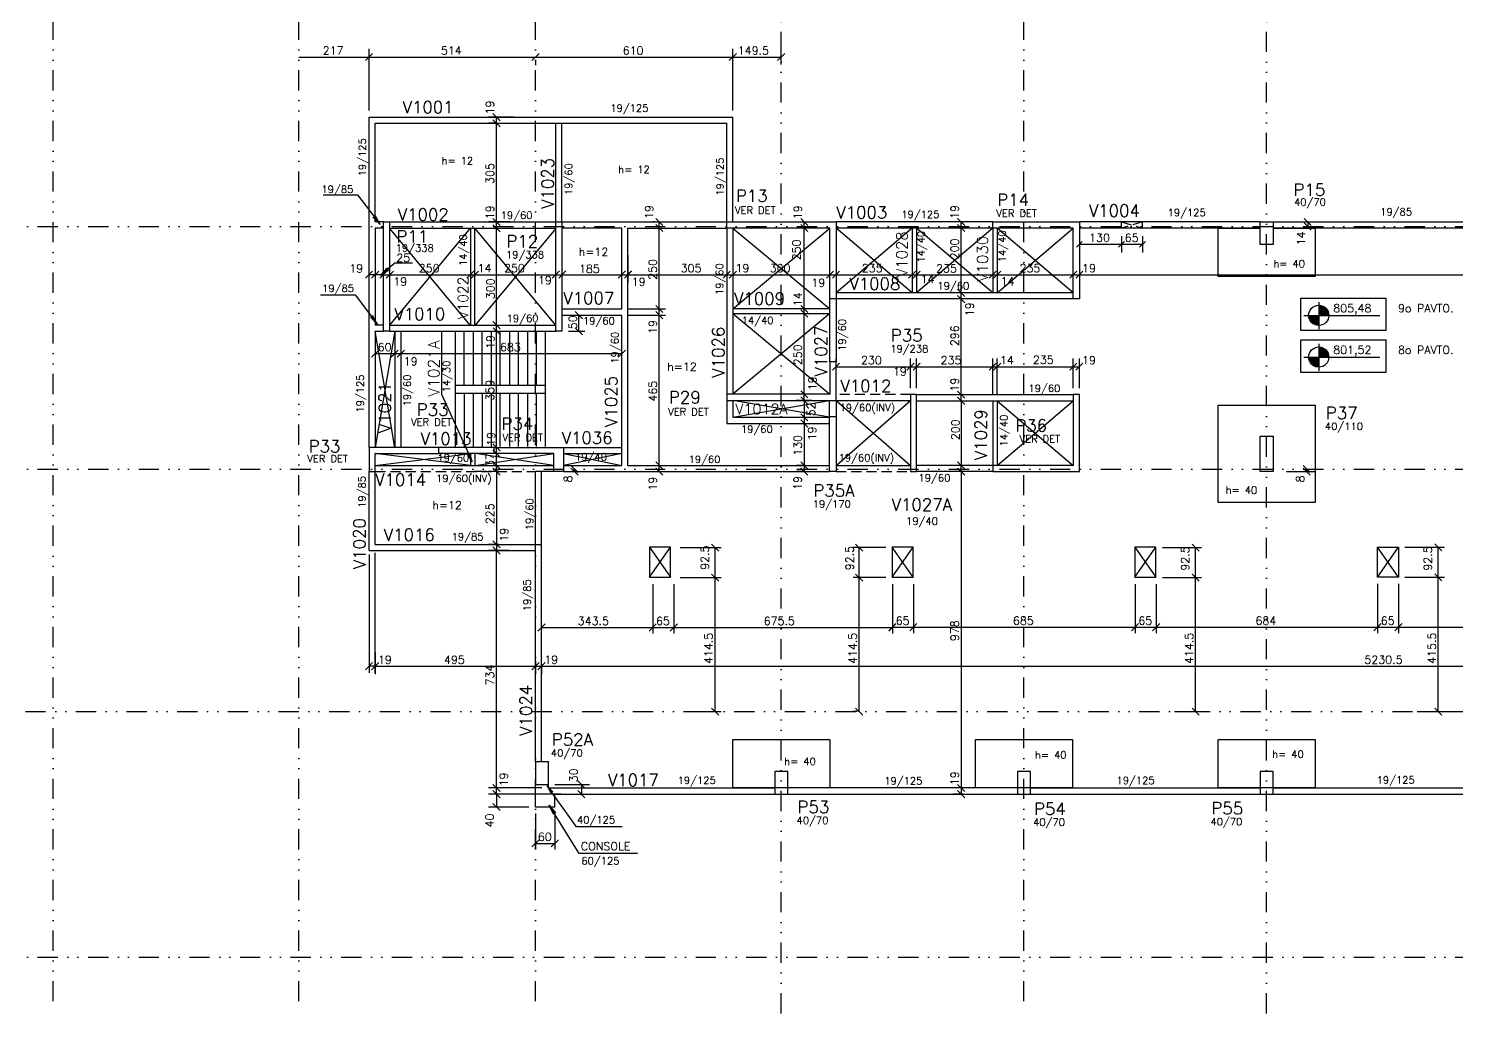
# Model space of a CAD drawing. Extents: x 551734 to 566609, y -375 to 10137.
# Drawn here: x 554646 to 559059, y 2801 to 5846 of the extents above; entities that cross this region are included whole.
import ezdxf

# ---------------------------------------------------------------- set-up
doc = ezdxf.new("R2010")
doc.units = 0
doc.header["$LTSCALE"] = 125
doc.header["$MEASUREMENT"] = 0
doc.linetypes.add('DIVIDE', pattern=[1.25, 0.5, -0.25, 0, -0.25, 0, -0.25])
doc.linetypes.add('HIDDEN', pattern=[0.375, 0.25, -0.125])
for name, color, linetype in [('205', 14, 'DIVIDE'), ('210', 11, 'HIDDEN'), ('216', 7, 'CONTINUOUS'), ('220', 4, 'CONTINUOUS'), ('231', 5, 'CONTINUOUS'), ('238', 11, 'CONTINUOUS'), ('250', 5, 'CONTINUOUS')]:
    doc.layers.add(name, color=color, linetype=linetype)
doc.styles.get("Standard").update_dxf_attribs({"font": 'ROMANS.SHX'})

msp = doc.modelspace()

# ---------------------------------------------------------------- linework, layer by layer
at = {"layer": '205'}
for p, q in [((554722, 2838.7), (554722, 9204.7)), ((555481.5, 2838.7), (555481.5, 9204.7)), ((556212.5, 2838.7), (556212.5, 9204.7)), ((556972, 2801.2), (556972, 9204.7)), ((557722, 2838.7), (557722, 9204.7)), ((558472, 2801.2), (558472, 9204.7)), ((552483.5, 5234.3), (562301.6, 5234.3)), ((552483.5, 4484.3), (561764.7, 4484.3)), ((552446, 3734.3), (561781.2, 3734.3)), ((552483.5, 2974.8), (561797.7, 2974.8))]:
    msp.add_line(p, q, dxfattribs=at)
at = {"layer": '210'}
for p, q in [((558023.5, 5229.3), (558023.5, 5248.3)), ((558088.5, 5248.3), (558023.5, 5229.3)), ((558023.5, 5248.3), (558088.5, 5229.3)), ((558088.5, 5229.3), (558088.5, 5248.3)), ((557371.5, 4714.3), (557141.5, 4714.3)), ((555717.5, 4476.3), (556212.5, 4476.3)), ((557141.5, 4476.3), (557371.5, 4476.3))]:
    msp.add_line(p, q, dxfattribs=at)
at = {"layer": '216'}
for p, q in [((555687.4, 5747), (555709.5, 5769.1)), ((555687.4, 5747), (555709.5, 5769.1)), ((556201.4, 5747), (556223.5, 5769.1)), ((556201.4, 5747), (556223.5, 5769.1)), ((556811.4, 5747), (556833.5, 5769.1)), ((556811.4, 5747), (556833.5, 5769.1)), ((556960.9, 5747), (556983, 5769.1)), ((556103.1, 5561.2), (556081, 5583.3)), ((556103.1, 5542.2), (556081, 5564.3)), ((556103.1, 5542.2), (556081, 5564.3)), ((556103.1, 5237.2), (556081, 5259.3)), ((556103.1, 5237.2), (556081, 5259.3)), ((556103.1, 5237.2), (556081, 5259.3)), ((556103.1, 5237.2), (556081, 5259.3)), ((557054.3, 5237.2), (557032.2, 5259.3)), ((557054.3, 5237.2), (557032.2, 5259.3)), ((557539, 5237.2), (557517, 5259.3)), ((557539, 5237.2), (557517, 5259.3)), ((557539, 5237.2), (557517, 5259.3)), ((557539, 5237.2), (557517, 5259.3)), ((558587.7, 5259.3), (558609.8, 5237.2)), ((556103.1, 5217.2), (556081, 5239.3)), ((556103.1, 5217.2), (556081, 5239.3)), ((557054.3, 5218.2), (557032.2, 5240.3)), ((557054.3, 5218.2), (557032.2, 5240.3)), ((557539, 5218.2), (557517, 5240.3)), ((557539, 5218.2), (557517, 5240.3)), ((558587.7, 5245.3), (558609.8, 5223.2)), ((555709.5, 5096.2), (555687.4, 5074.1)), ((555709.5, 5096.2), (555687.4, 5074.1)), ((555728.5, 5096.2), (555706.4, 5074.1)), ((555728.5, 5096.2), (555706.4, 5074.1)), ((555731.4, 5074.1), (555753.5, 5096.2)), ((555731.4, 5074.1), (555753.5, 5096.2)), ((555753.5, 5096.2), (555731.4, 5074.1)), ((555751.4, 5074.1), (555773.5, 5096.2)), ((555751.4, 5074.1), (555773.5, 5096.2)), ((556000.4, 5074.1), (556022.5, 5096.2)), ((556000.4, 5074.1), (556022.5, 5096.2)), ((556014.4, 5074.1), (556036.5, 5096.2)), ((556014.4, 5074.1), (556036.5, 5096.2)), ((556264.4, 5074.1), (556286.5, 5097.2)), ((556264.4, 5074.1), (556286.5, 5097.2)), ((556284.4, 5074.1), (556306.5, 5097.2)), ((556284.4, 5074.1), (556306.5, 5097.2)), ((556468.4, 5074.1), (556490.5, 5097.2)), ((556468.4, 5074.1), (556490.5, 5097.2)), ((556487.4, 5074.1), (556509.5, 5097.2)), ((556487.4, 5074.1), (556509.5, 5097.2)), ((556487.4, 5074.1), (556509.5, 5096.2)), ((556792.4, 5074.1), (556814.5, 5096.2)), ((556792.4, 5074.1), (556814.5, 5096.2)), ((556792.4, 5074.1), (556814.5, 5096.2)), ((556811.4, 5074.1), (556833.5, 5096.2)), ((556811.4, 5074.1), (556833.5, 5096.2)), ((557111.4, 5074.1), (557133.5, 5096.2)), ((557111.4, 5074.1), (557133.5, 5096.2)), ((557130.4, 5074.1), (557152.5, 5096.2)), ((557130.4, 5074.1), (557152.5, 5096.2)), ((557365.4, 5074.1), (557387.5, 5096.2)), ((557365.4, 5074.1), (557387.5, 5096.2)), ((557379.4, 5074.1), (557401.5, 5096.2)), ((557379.4, 5074.1), (557401.5, 5096.2)), ((557614.4, 5074.1), (557636.5, 5096.2)), ((557614.4, 5074.1), (557636.5, 5096.2)), ((557628.4, 5074.1), (557650.5, 5096.2)), ((557628.4, 5074.1), (557650.5, 5096.2)), ((557863.4, 5074.1), (557885.5, 5096.2)), ((557863.4, 5074.1), (557885.5, 5096.2)), ((557882.4, 5074.1), (557904.5, 5096.2)), ((557882.4, 5074.1), (557904.5, 5096.2)), ((557882.4, 5074.1), (557904.5, 5096.2)), ((557539, 5018.2), (557517, 5040.3)), ((557539, 5018.2), (557517, 5040.3)), ((557054.3, 4968.2), (557032.2, 4990.3)), ((557054.3, 4968.2), (557032.2, 4990.3)), ((557539, 4998.2), (557517, 5021.3)), ((557539, 4998.2), (557517, 5021.3)), ((557054.3, 4954.2), (557032.2, 4976.3)), ((557054.3, 4954.2), (557032.2, 4976.3)), ((556103.1, 4918.2), (556081, 4940.3)), ((556103.1, 4918.2), (556081, 4940.3)), ((556104.1, 4899.2), (556082, 4921.3)), ((556104.1, 4899.2), (556082, 4921.3)), ((555706.4, 4830.1), (555728.5, 4852.2)), ((555766.4, 4830.1), (555788.5, 4852.2)), ((555766.4, 4830.1), (555788.5, 4852.2)), ((555785.4, 4830.1), (555807.5, 4852.2)), ((555785.4, 4830.1), (555807.5, 4852.2)), ((556468.4, 4830.1), (556490.5, 4852.2)), ((557130.4, 4789.6), (557152.5, 4811.7)), ((557360.4, 4789.6), (557382.5, 4811.7)), ((557360.4, 4789.6), (557382.5, 4811.7)), ((557379.4, 4789.6), (557401.5, 4811.7)), ((557379.4, 4789.6), (557401.5, 4811.7)), ((557614.4, 4789.6), (557636.5, 4811.7)), ((557614.4, 4789.6), (557636.5, 4811.7)), ((557628.4, 4789.6), (557650.5, 4811.7)), ((557628.4, 4789.6), (557650.5, 4811.7)), ((557863.4, 4789.6), (557885.5, 4811.7)), ((557863.4, 4789.6), (557885.5, 4811.7)), ((557882.4, 4789.6), (557904.5, 4811.7)), ((557054.3, 4704.2), (557032.2, 4726.3)), ((557054.3, 4704.2), (557032.2, 4726.3)), ((557539, 4703.2), (557517, 4725.3)), ((557539, 4703.2), (557517, 4725.3)), ((557032.2, 4707.3), (557054.3, 4685.2)), ((557539, 4684.2), (557517, 4706.3)), ((557539, 4684.2), (557517, 4706.3)), ((557032.2, 4655.3), (557054.3, 4633.2)), ((557032.2, 4655.3), (557054.3, 4633.2)), ((557032.2, 4636.3), (557054.3, 4614.2)), ((557032.2, 4636.3), (557054.3, 4614.2)), ((556103.1, 4540.2), (556081, 4562.3)), ((556103.1, 4540.2), (556081, 4562.3)), ((556103.1, 4521.2), (556081, 4543.3)), ((556103.1, 4521.2), (556081, 4543.3)), ((556103.1, 4484.2), (556081, 4506.3)), ((556103.1, 4484.2), (556081, 4506.3)), ((557032.2, 4506.3), (557054.3, 4484.2)), ((557032.2, 4506.3), (557054.3, 4484.2)), ((557032.2, 4506.3), (557054.3, 4484.2)), ((557539, 4484.2), (557517, 4506.3)), ((557539, 4484.2), (557517, 4506.3)), ((556103.1, 4465.2), (556081, 4487.3)), ((556103.1, 4465.2), (556081, 4487.3)), ((556081, 4487.3), (556103.1, 4465.2)), ((556081, 4487.3), (556103.1, 4465.2)), ((556322, 4495.3), (556344.1, 4473.2)), ((556322, 4487.3), (556344.1, 4465.2)), ((557032.2, 4487.3), (557054.3, 4465.2)), ((557539, 4465.2), (557517, 4487.3)), ((557539, 4465.2), (557517, 4487.3)), ((557517, 4487.3), (557539, 4465.2)), ((557517, 4487.3), (557539, 4465.2)), ((558606.8, 4473.2), (558584.7, 4495.3)), ((558606.8, 4465.2), (558584.7, 4487.3)), ((556081, 4262.3), (556103.1, 4240.2)), ((556081, 4262.3), (556103.1, 4240.2)), ((556081, 4243.3), (556103.1, 4221.2)), ((556081, 4243.3), (556103.1, 4221.2)), ((556081, 4243.3), (556103.1, 4221.2)), ((556103.1, 4221.2), (556081, 4243.3)), ((555709.5, 3885.8), (555687.4, 3863.7)), ((555728.5, 3885.8), (555706.4, 3863.7)), ((555728.5, 3885.8), (555706.4, 3863.7)), ((555706.4, 3863.7), (555728.5, 3885.8)), ((556201.4, 3863.7), (556223.5, 3885.8)), ((556201.4, 3863.7), (556223.5, 3885.8)), ((556220.4, 3863.7), (556242.5, 3885.8)), ((556220.4, 3863.7), (556242.5, 3885.8)), ((556103.1, 3487.2), (556081, 3509.3)), ((556103.1, 3487.2), (556081, 3509.3)), ((556081, 3490.3), (556103.1, 3468.2)), ((556081, 3490.3), (556103.1, 3468.2)), ((556103.1, 3468.2), (556081, 3490.3)), ((556343.3, 3520.3), (556365.4, 3498.2)), ((556343.3, 3490.3), (556365.4, 3468.2)), ((557517, 3509.3), (557539, 3487.2)), ((557517, 3509.3), (557539, 3487.2)), ((557517, 3509.3), (557539, 3487.2)), ((557517, 3490.3), (557539, 3468.2)), ((556081, 3450.3), (556103.1, 3428.2)), ((556201.4, 3316), (556223.5, 3338.1)), ((556261.4, 3316), (556283.5, 3338.1))]:
    msp.add_line(p, q, dxfattribs=at)
at = {"layer": '216', "linetype": 'Continuous'}
for p, q in [((556606.2, 5237.2), (556584.1, 5259.3)), ((556583.3, 5229.3), (556583.3, 5229.3)), ((556606.2, 5218.2), (556584.1, 5240.3)), ((556606.2, 5218.2), (556584.1, 5240.3)), ((556595.1, 5229.3), (556595.1, 5229.3)), ((556600.4, 5248.3), (556600.4, 5248.3)), ((557893.5, 5229.3), (557893.5, 5229.3)), ((558023.5, 5229.3), (558023.5, 5229.3)), ((558023.5, 5229.3), (558023.5, 5229.3)), ((558088.5, 5229.3), (558088.5, 5229.3)), ((557884.6, 5170.3), (557902.3, 5188)), ((558014.6, 5170.3), (558032.3, 5188)), ((558014.6, 5170.3), (558032.3, 5188)), ((558079.6, 5170.3), (558097.3, 5188)), ((556606.2, 4968.2), (556584.1, 4990.3)), ((556606.2, 4968.2), (556584.1, 4990.3)), ((556294.5, 4960.3), (556294.5, 4960.3)), ((556357.6, 4949.2), (556335.5, 4971.3)), ((556479.5, 4979.3), (556479.5, 4979.3)), ((556479.5, 4960.3), (556479.5, 4960.3)), ((556499.5, 4979.3), (556499.5, 4979.3)), ((556499.5, 4960.3), (556499.5, 4960.3)), ((556606.2, 4949.2), (556584.1, 4971.3)), ((556606.2, 4949.2), (556584.1, 4971.3)), ((556294.5, 4910.3), (556294.5, 4910.3)), ((556357.6, 4899.2), (556335.5, 4921.3)), ((556606.2, 4484.2), (556584.1, 4506.3)), ((556606.2, 4484.2), (556584.1, 4506.3)), ((556606.2, 4465.2), (556584.1, 4487.3)), ((556597.1, 4495.3), (556597.1, 4495.3)), ((556597.1, 4495.3), (556597.1, 4495.3)), ((556597.1, 4476.3), (556597.1, 4476.3)), ((556640, 4241.3), (556640, 4241.3)), ((556778.7, 4230.2), (556756.6, 4252.3)), ((557223.9, 4230.2), (557201.8, 4252.3)), ((557315.5, 4241.3), (557315.5, 4241.3)), ((558130.5, 4241.3), (558130.5, 4241.3)), ((558263.5, 4230.2), (558241.4, 4252.3)), ((558879.5, 4242.3), (558879.5, 4242.3)), ((559013.5, 4231.2), (558991.4, 4253.3)), ((556575, 4148.8), (556575, 4148.8)), ((556575, 4148.8), (556575, 4148.8)), ((556640, 4148.8), (556640, 4148.8)), ((556640, 4148.8), (556640, 4148.8)), ((556640, 4148.8), (556640, 4148.8)), ((556640, 4148.8), (556640, 4148.8)), ((556778.7, 4137.7), (556756.6, 4159.8)), ((556778.7, 4137.7), (556756.6, 4159.8)), ((557223.9, 4137.7), (557201.8, 4159.8)), ((557223.9, 4137.7), (557201.8, 4159.8)), ((557315.5, 4148.8), (557315.5, 4148.8)), ((557315.5, 4148.8), (557315.5, 4148.8)), ((557315.5, 4148.8), (557315.5, 4148.8)), ((557315.5, 4148.8), (557315.5, 4148.8)), ((557380.5, 4148.8), (557380.5, 4148.8)), ((557380.5, 4148.8), (557380.5, 4148.8)), ((558065.5, 4148.8), (558065.5, 4148.8)), ((558065.5, 4148.8), (558065.5, 4148.8)), ((558130.5, 4148.8), (558130.5, 4148.8)), ((558130.5, 4148.8), (558130.5, 4148.8)), ((558130.5, 4148.8), (558130.5, 4148.8)), ((558130.5, 4148.8), (558130.5, 4148.8)), ((558263.5, 4137.7), (558241.4, 4159.8)), ((558263.5, 4137.7), (558241.4, 4159.8)), ((558814.5, 4149.8), (558814.5, 4149.8)), ((558814.5, 4149.8), (558814.5, 4149.8)), ((558879.5, 4149.8), (558879.5, 4149.8)), ((558879.5, 4149.8), (558879.5, 4149.8)), ((558879.5, 4149.8), (558879.5, 4149.8)), ((558879.5, 4149.8), (558879.5, 4149.8)), ((559013.5, 4138.7), (558991.4, 4160.8)), ((559013.5, 4138.7), (558991.4, 4160.8)), ((556220.4, 3983.5), (556242.5, 4005.6)), ((556563.9, 3983.5), (556586, 4005.6)), ((556563.9, 3983.5), (556586, 4005.6)), ((556628.9, 3983.5), (556651, 4005.6)), ((556628.9, 3983.5), (556651, 4005.6)), ((557304.4, 3984.5), (557326.5, 4006.6)), ((557304.4, 3983.5), (557326.5, 4005.6)), ((557369.4, 3984.5), (557391.5, 4006.6)), ((557369.4, 3984.5), (557391.5, 4006.6)), ((558054.4, 3984.5), (558076.5, 4006.6)), ((558054.4, 3984.5), (558076.5, 4006.6)), ((558119.4, 3984.5), (558141.5, 4006.6)), ((558119.4, 3984.5), (558141.5, 4006.6)), ((558803.4, 3984.5), (558825.5, 4006.6)), ((558803.4, 3984.5), (558825.5, 4006.6)), ((558868.4, 3984.5), (558890.5, 4006.6)), ((558868.4, 3984.5), (558890.5, 4006.6)), ((556231.5, 3964.5), (556231.5, 3964.5)), ((556690, 3734.3), (556690, 3734.3)), ((556778.7, 3723.2), (556756.6, 3745.3)), ((557223.9, 3723.2), (557201.8, 3745.3)), ((557226.6, 3734.3), (557226.6, 3734.3)), ((558167.1, 3734.3), (558167.1, 3734.3)), ((558263.5, 3723.2), (558241.4, 3745.3)), ((558917.1, 3734.3), (558917.1, 3734.3)), ((559013.5, 3723.2), (558991.4, 3745.3))]:
    msp.add_line(p, q, dxfattribs=at)
at = {"layer": '220'}
for points in [[(555742.5, 5248.3), (555761.5, 5248.3), (555761.5, 4910.3), (555742.5, 4910.3), (555742.5, 5248.3)], [(556275.5, 4910.3), (556275.5, 5248.3), (556294.5, 5248.3), (556294.5, 5111.3), (556294.5, 5111.3), (556294.5, 4910.3), (556275.5, 4910.3)], [(557141.5, 5248.3), (557141.5, 5010.3), (557122.5, 5010.3), (557122.5, 5229.3), (556803.5, 5229.3), (556803.5, 5248.3), (557141.5, 5248.3)], [(557893.5, 5248.3), (557893.5, 5010.3), (557874.5, 5010.3), (557874.5, 5229.3), (557625.5, 5229.3), (557625.5, 5248.3), (557893.5, 5248.3)], [(558452, 5248.3), (558492, 5248.3), (558492, 5178.3), (558452, 5178.3), (558452, 5248.3)], [(556803.5, 4715.3), (556803.5, 4696.3), (557141.5, 4696.3), (557141.5, 4815.3), (557122.5, 4815.3), (557122.5, 4715.3), (556803.5, 4715.3)], [(557371.5, 4714.3), (557371.5, 4476.3), (557390.5, 4476.3), (557390.5, 4714.3), (557371.5, 4714.3)], [(557893.5, 4476.3), (557893.5, 4714.3), (557874.5, 4714.3), (557874.5, 4495.3), (557625.5, 4495.3), (557625.5, 4476.3), (557893.5, 4476.3)], [(557141.5, 4476.3), (557121.5, 4476.3), (557121.5, 4646.3), (557141.5, 4646.3), (557141.5, 4476.3)], [(555717.5, 4532.3), (555913.5, 4532.3), (555913.5, 4551.3), (555698.5, 4551.3), (555698.5, 4476.3), (555717.5, 4476.3), (555717.5, 4532.3)], [(556269.5, 4532.3), (556084.5, 4532.3), (556084.5, 4551.3), (556299.5, 4551.3), (556299.5, 4476.3), (556269.5, 4476.3), (556269.5, 4532.3)], [(558492, 4476.3), (558452, 4476.3), (558452, 4586.3), (558492, 4586.3), (558492, 4476.3)], [(556212.5, 3509.3), (556252.5, 3509.3), (556252.5, 3579.3), (556212.5, 3579.3), (556212.5, 3509.3)], [(556952, 3479.3), (556992, 3479.3), (556992, 3549.3), (556952, 3549.3), (556952, 3479.3)], [(557702, 3479.3), (557742, 3479.3), (557742, 3549.3), (557702, 3549.3), (557702, 3479.3)], [(558492, 3549.3), (558452, 3549.3), (558452, 3479.3), (558492, 3479.3), (558492, 3549.3)]]:
    msp.add_lwpolyline(points, dxfattribs=at)
at = {"layer": '231'}
for p, q in [((555964, 4907.8), (555964, 4553.8)), ((555992, 4742.8), (555992, 4907.8)), ((556020, 4907.8), (556020, 4742.8)), ((556048, 4742.8), (556048, 4907.8)), ((556076, 4907.8), (556076, 4742.8)), ((556104, 4742.8), (556104, 4907.8)), ((556132, 4907.8), (556132, 4742.8)), ((556160, 4742.8), (556160, 4907.8)), ((556188, 4907.8), (556188, 4742.8)), ((556216, 4742.8), (556216, 4907.8)), ((556244, 4553.8), (556244, 4907.8)), ((556244, 4742.8), (555964, 4742.8)), ((555964, 4718.8), (556244, 4718.8)), ((555992, 4718.8), (555992, 4553.8)), ((556020, 4718.8), (556020, 4553.8)), ((556048, 4718.8), (556048, 4553.8)), ((556076, 4718.8), (556076, 4718.8)), ((556076, 4718.8), (556076, 4553.8)), ((556104, 4553.8), (556104, 4718.8)), ((556132, 4718.8), (556132, 4553.8)), ((556160, 4553.8), (556160, 4718.8)), ((556188, 4718.8), (556188, 4553.8)), ((556216, 4553.8), (556216, 4718.8))]:
    msp.add_line(p, q, dxfattribs=at)
at = {"layer": '238'}
for p, q in [((555698.5, 4551.3), (555698.5, 5572.3)), ((555698.5, 5572.3), (556822.5, 5572.3)), ((556822.5, 5248.3), (556822.5, 5572.3)), ((555717.5, 5248.3), (555717.5, 5553.3)), ((555717.5, 5553.3), (556803.5, 5553.3)), ((556275.5, 5248.3), (556275.5, 5553.3)), ((556294.5, 5248.3), (556294.5, 5553.3)), ((556803.5, 5248.3), (556803.5, 5553.3)), ((555742.5, 5248.3), (555717.5, 5248.3)), ((555742.5, 5229.3), (555717.5, 5229.3)), ((555717.5, 5229.3), (555717.5, 4929.3)), ((555761.5, 5248.3), (556275.5, 5248.3)), ((555761.5, 5229.3), (556275.5, 5229.3)), ((556011.5, 5229.3), (556011.5, 4928.3)), ((556025.5, 4928.3), (556025.5, 5229.3)), ((556275.5, 5248.3), (556803.5, 5248.3)), ((556498.5, 4495.3), (556498.5, 5229.3)), ((556498.5, 5229.3), (556803.5, 5229.3)), ((556803.5, 5229.3), (556803.5, 4715.3)), ((556822.5, 5229.3), (556822.5, 4715.3)), ((557625.5, 5248.3), (557141.5, 5248.3)), ((557625.5, 5229.3), (557141.5, 5229.3)), ((557376.5, 5229.3), (557376.5, 5029.3)), ((557390.5, 5229.3), (557390.5, 5029.3)), ((557625.5, 5229.3), (557625.5, 5029.3)), ((557639.5, 5229.3), (557639.5, 5029.3)), ((558452, 5248.3), (557893.5, 5248.3)), ((558452, 5229.3), (557893.5, 5229.3)), ((558322, 5079.3), (558322, 5229.3)), ((558322, 5229.3), (558452, 5229.3)), ((558492, 5248.3), (559202, 5248.3)), ((559202, 5229.3), (558492, 5229.3)), ((558492, 5229.3), (558622, 5229.3)), ((558622, 5229.3), (558622, 5079.3)), ((558622, 5079.3), (558322, 5079.3)), ((557122.5, 4815.3), (557122.5, 5010.3)), ((557874.5, 5029.3), (557141.5, 5029.3)), ((557141.5, 5010.3), (557141.5, 4815.3)), ((557874.5, 5010.3), (557141.5, 5010.3)), ((558633, 5000.3), (558633, 4916.8)), ((558633, 4990.7), (558633, 4928.2)), ((558633, 4989.2), (558642.6, 4989.2)), ((558633, 4987.2), (558647.4, 4987.2)), ((556294.5, 4979.3), (556479.5, 4979.3)), ((556294.5, 4960.3), (556479.5, 4960.3)), ((556479.5, 4495.3), (556479.5, 4960.3)), ((557122.5, 4979.3), (556822.5, 4979.3)), ((556822.5, 4965.3), (557122.5, 4965.3)), ((558587.2, 4959.5), (558821.6, 4959.5)), ((558601.7, 4959.5), (558664.2, 4959.5)), ((558633, 4957.5), (558601.7, 4957.5)), ((558633, 4955.5), (558602, 4955.5)), ((558633, 4953.5), (558602.3, 4953.5)), ((558633, 4951.5), (558602.8, 4951.5)), ((558633, 4949.5), (558603.4, 4949.5)), ((558633, 4947.6), (558604.1, 4947.6)), ((558633, 4945.6), (558605, 4945.6)), ((558633, 4943.6), (558606.1, 4943.6)), ((558633, 4985.2), (558650.7, 4985.2)), ((558633, 4983.2), (558653.3, 4983.2)), ((558633, 4981.3), (558655.4, 4981.3)), ((558633, 4979.3), (558657.2, 4979.3)), ((558633, 4977.3), (558658.6, 4977.3)), ((558633, 4975.3), (558659.9, 4975.3)), ((558633, 4973.3), (558661, 4973.3)), ((558633, 4971.4), (558661.9, 4971.4)), ((558633, 4969.4), (558662.6, 4969.4)), ((558633, 4967.4), (558663.2, 4967.4)), ((558633, 4965.4), (558663.7, 4965.4)), ((558633, 4963.4), (558664, 4963.4)), ((558633, 4961.4), (558664.2, 4961.4)), ((555742.5, 4929.3), (555717.5, 4929.3)), ((555717.5, 4910.3), (555717.5, 4551.3)), ((555717.5, 4910.3), (555742.5, 4910.3)), ((555761.5, 4929.3), (556275.5, 4929.3)), ((555761.5, 4910.3), (556275.5, 4910.3)), ((555777.5, 4910.3), (555777.5, 4551.3)), ((555796.5, 4910.3), (555796.5, 4551.3)), ((556250.5, 4929.3), (556275.5, 4929.3)), ((558633, 4941.6), (558607.3, 4941.6)), ((558633, 4939.6), (558608.8, 4939.6)), ((558633, 4937.7), (558610.6, 4937.7)), ((558633, 4935.7), (558612.7, 4935.7)), ((558633, 4933.7), (558615.3, 4933.7)), ((558633, 4931.7), (558618.6, 4931.7)), ((558633, 4929.7), (558623.4, 4929.7)), ((558633, 4871.3), (558633, 4787.8)), ((558633, 4861.7), (558633, 4799.2)), ((558633, 4860.2), (558642.6, 4860.2)), ((558633, 4858.2), (558647.4, 4858.2)), ((558633, 4856.2), (558650.7, 4856.2)), ((558633, 4854.2), (558653.3, 4854.2)), ((558587.2, 4830.5), (558821.6, 4830.5)), ((558601.7, 4830.5), (558664.2, 4830.5)), ((558633, 4828.5), (558601.7, 4828.5)), ((558633, 4826.5), (558602, 4826.5)), ((558633, 4824.5), (558602.3, 4824.5)), ((558633, 4822.5), (558602.8, 4822.5)), ((558633, 4820.5), (558603.4, 4820.5)), ((558633, 4818.6), (558604.1, 4818.6)), ((558633, 4816.6), (558605, 4816.6)), ((558633, 4814.6), (558606.1, 4814.6)), ((558633, 4812.6), (558607.3, 4812.6)), ((558633, 4810.6), (558608.8, 4810.6)), ((558633, 4852.3), (558655.4, 4852.3)), ((558633, 4850.3), (558657.2, 4850.3)), ((558633, 4848.3), (558658.6, 4848.3)), ((558633, 4846.3), (558659.9, 4846.3)), ((558633, 4844.3), (558661, 4844.3)), ((558633, 4842.4), (558661.9, 4842.4)), ((558633, 4840.4), (558662.6, 4840.4)), ((558633, 4838.4), (558663.2, 4838.4)), ((558633, 4836.4), (558663.7, 4836.4)), ((558633, 4834.4), (558664, 4834.4)), ((558633, 4832.4), (558664.2, 4832.4)), ((558633, 4808.7), (558610.6, 4808.7)), ((558633, 4806.7), (558612.7, 4806.7)), ((558633, 4804.7), (558615.3, 4804.7)), ((558633, 4802.7), (558618.6, 4802.7)), ((558633, 4800.7), (558623.4, 4800.7)), ((556803.5, 4696.3), (556803.5, 4625.3)), ((556822.5, 4696.3), (556822.5, 4644.3)), ((557121.5, 4644.3), (557121.5, 4696.3)), ((557141.5, 4696.3), (557141.5, 4646.3)), ((557141.5, 4696.3), (557371.5, 4696.3)), ((557390.5, 4714.3), (557874.5, 4714.3)), ((557390.5, 4695.3), (557874.5, 4695.3)), ((557625.5, 4695.3), (557625.5, 4495.3)), ((557639.5, 4695.3), (557639.5, 4495.3)), ((556822.5, 4644.3), (557121.5, 4644.3)), ((556803.5, 4625.3), (557121.5, 4625.3)), ((556084.5, 4551.3), (555913.5, 4551.3)), ((556299.5, 4551.3), (556479.5, 4551.3)), ((556084.5, 4532.3), (555913.5, 4532.3)), ((556012.5, 4495.3), (556012.5, 4532.3)), ((556026.5, 4495.3), (556026.5, 4532.3)), ((556299.5, 4532.3), (556479.5, 4532.3)), ((555698.5, 4232.3), (555698.5, 4476.3)), ((555717.5, 4495.3), (556269.5, 4495.3)), ((555717.5, 4251.3), (555717.5, 4476.3)), ((556212.5, 3579.3), (556212.5, 4476.3)), ((556269.5, 4476.3), (556212.5, 4476.3)), ((556231.5, 3579.3), (556231.5, 4476.3)), ((556299.5, 4495.3), (556479.5, 4495.3)), ((556299.5, 4476.3), (557121.5, 4476.3)), ((556498.5, 4495.3), (557121.5, 4495.3)), ((557141.5, 4495.3), (557371.5, 4495.3)), ((557625.5, 4495.3), (557390.5, 4495.3)), ((557625.5, 4476.3), (557390.5, 4476.3)), ((555717.5, 4251.3), (556231.5, 4251.3)), ((555698.5, 4232.3), (556212.5, 4232.3)), ((556212.5, 3439.3), (556212.5, 3509.3)), ((556252.5, 3498.3), (556252.5, 3509.3)), ((556252.5, 3498.3), (556952, 3498.3)), ((557702, 3498.3), (556992, 3498.3)), ((557742, 3498.3), (558452, 3498.3)), ((558492, 3498.3), (559202, 3498.3)), ((556272.5, 3479.3), (556952, 3479.3)), ((556272.5, 3439.3), (556272.5, 3479.3)), ((556992, 3479.3), (557702, 3479.3)), ((557742, 3479.3), (558452, 3479.3)), ((558492, 3479.3), (559202, 3479.3)), ((556272.5, 3439.3), (556212.5, 3439.3))]:
    msp.add_line(p, q, dxfattribs=at)
for points in [[(556479.5, 4979.3), (556479.5, 5229.3), (556294.5, 5229.3)], [(558322, 4681.3), (558622, 4681.3), (558622, 4381.3), (558322, 4381.3), (558322, 4681.3)], [(556564.5, 4149.8), (556629.5, 4149.8), (556629.5, 4242.3), (556564.5, 4242.3), (556564.5, 4149.8)], [(557314.5, 4149.8), (557379.5, 4149.8), (557379.5, 4242.3), (557314.5, 4242.3), (557314.5, 4149.8)], [(558064.5, 4149.8), (558129.5, 4149.8), (558129.5, 4242.3), (558064.5, 4242.3), (558064.5, 4149.8)], [(558879.5, 4149.8), (558814.5, 4149.8), (558814.5, 4242.3), (558879.5, 4242.3), (558879.5, 4149.8)], [(556822, 3498.3), (556822, 3648.3), (557122, 3648.3), (557122, 3498.3), (556822, 3498.3)], [(557572, 3498.3), (557572, 3648.3), (557872, 3648.3), (557872, 3498.3), (557572, 3498.3)], [(558322, 3498.3), (558322, 3648.3), (558622, 3648.3), (558622, 3498.3), (558322, 3498.3)]]:
    msp.add_lwpolyline(points, dxfattribs=at)
for centre in [(558633, 4959.5), (558633, 4830.5)]:
    msp.add_circle(centre, 31.2, dxfattribs=at)
at = {"layer": '250'}
for p, q in [((555698.5, 5592.3), (555698.5, 5783.1)), ((556822.5, 5592.3), (556822.5, 5783.1)), ((556972, 5734.8), (556972, 5783.1)), ((555481.5, 5758.1), (555698.5, 5758.1)), ((555698.5, 5758.1), (556212.5, 5758.1)), ((556212.5, 5758.1), (556822.5, 5758.1)), ((556212.5, 5746.8), (556212.5, 5733.1)), ((556822.5, 5758.1), (556972, 5758.1)), ((556146.5, 5572.3), (556067, 5572.3)), ((556092, 5553.3), (556092, 5572.3)), ((556086.5, 5553.3), (556067, 5553.3)), ((556092, 5248.3), (556092, 5553.3)), ((555762.5, 4929.3), (556011.5, 5229.3)), ((556011.5, 4928.3), (555762.5, 5228.3)), ((556275.5, 4929.3), (556025.5, 5229.3)), ((556275.5, 5228.3), (556025.5, 4928.3)), ((556114.1, 5248.3), (556067, 5248.3)), ((556134.9, 5248.3), (556067, 5248.3)), ((556092, 5228.3), (556092, 5248.3)), ((556092, 4929.3), (556092, 5228.3)), ((556822.5, 4979.3), (557122.5, 5229.3)), ((556822.5, 5229.3), (557122.5, 4979.3)), ((557043.3, 5229.3), (557043.3, 5248.3)), ((557043.3, 4979.3), (557043.3, 5229.3)), ((557376.5, 5029.3), (557141.5, 5229.3)), ((557376.5, 5229.3), (557141.5, 5029.3)), ((557625.5, 5029.3), (557390.5, 5229.3)), ((557625.5, 5229.3), (557390.5, 5029.3)), ((557553.8, 5248.3), (557503, 5248.3)), ((557549, 5248.3), (557503, 5248.3)), ((557528, 5229.3), (557528, 5249.3)), ((557528, 5029.3), (557528, 5229.3)), ((557874.5, 5029.3), (557639.5, 5229.3)), ((557639.5, 5029.3), (557874.5, 5229.3)), ((558523.5, 5248.3), (558623.8, 5248.3)), ((558598.8, 5248.3), (558598.8, 5234.3)), ((556498.5, 5145.7), (556498.5, 5060.2)), ((556803.5, 5137.6), (556803.5, 5060.2)), ((557893.5, 5149.8), (557893.5, 5060.2)), ((555717.5, 5085.2), (555698.5, 5085.2)), ((555717.5, 5085.3), (555717.5, 5060.2)), ((555742.5, 5085.2), (555717.5, 5085.2)), ((555742.5, 5071.2), (555742.5, 5110.2)), ((555742.5, 5085.2), (555762.5, 5085.2)), ((555762.5, 5085.2), (556011.5, 5085.2)), ((556011.5, 5085.2), (556025.5, 5085.2)), ((556025.5, 5085.2), (556275.5, 5085.2)), ((556275.5, 5085.2), (556295.5, 5085.2)), ((556295.5, 5085.2), (556478.5, 5085.2)), ((556478.5, 5085.2), (556498.5, 5085.2)), ((556498.5, 5085.2), (556803.5, 5085.2)), ((556803.5, 5085.2), (556822.5, 5085.2)), ((556822.5, 5085.2), (557122.5, 5085.2)), ((557122.5, 5085.2), (557141.5, 5085.2)), ((557141.5, 5085.2), (557376.5, 5085.2)), ((557376.5, 5085.2), (557390.5, 5085.2)), ((557390.5, 5085.2), (557625.5, 5085.2)), ((557625.5, 5085.2), (557639.5, 5085.2)), ((557639.5, 5085.2), (557874.5, 5085.2)), ((557874.5, 5085.2), (561462, 5085.2)), ((557874.5, 5085.2), (557893.5, 5085.2)), ((557528, 5010.3), (557528, 5029.3)), ((557528, 4715.3), (557528, 5010.3)), ((557122.5, 4965.3), (556822.5, 4715.3)), ((556822.5, 4965.3), (557122.5, 4715.3)), ((557043.3, 4965.3), (557043.3, 4979.3)), ((557043.3, 4715.3), (557043.3, 4965.3)), ((555777.5, 4910.3), (555717.5, 4551.3)), ((555777.5, 4551.3), (555717.5, 4910.3)), ((556092, 4910.3), (556092, 4929.3)), ((556092, 4551.3), (556092, 4910.3)), ((556479.5, 4847.6), (556479.5, 4866.2)), ((555717.5, 4841.2), (555777.5, 4841.2)), ((555717.5, 4825.6), (555717.5, 4816.2)), ((555777.5, 4841.2), (555796.5, 4841.2)), ((555796.5, 4841.2), (556479.5, 4841.2)), ((557141.5, 4812.7), (557141.5, 4825.7)), ((557371.5, 4734.3), (557371.5, 4825.7)), ((557390.5, 4734.3), (557390.5, 4825.7)), ((557625.5, 4715.3), (557625.5, 4825.7)), ((557639.5, 4715.3), (557639.5, 4825.7)), ((557874.5, 4734.3), (557874.5, 4825.7)), ((557893.5, 4734.3), (557893.5, 4825.7)), ((557141.5, 4800.7), (557371.5, 4800.7)), ((557371.5, 4800.7), (557390.5, 4800.7)), ((557390.5, 4800.7), (557625.5, 4800.7)), ((557625.5, 4800.7), (557639.5, 4800.7)), ((557639.5, 4800.7), (557874.5, 4800.7)), ((557874.5, 4800.7), (557893.5, 4800.7)), ((556822.5, 4644.3), (557121.5, 4696.3)), ((557121.5, 4644.3), (556822.5, 4696.3)), ((557067.2, 4696.3), (557018.3, 4696.3)), ((557043.3, 4696.3), (557043.3, 4715.3)), ((557043.3, 4696.3), (557043.3, 4644.3)), ((557141.5, 4696.3), (557371.5, 4495.3)), ((557141.5, 4495.3), (557371.5, 4696.3)), ((557528, 4695.3), (557528, 4715.3)), ((557528, 4695.3), (557528, 4495.3)), ((557639.5, 4495.3), (557874.5, 4695.3)), ((557639.5, 4695.3), (557874.5, 4495.3)), ((557042.3, 4644.3), (557068.3, 4644.3)), ((557043.3, 4644.3), (557043.3, 4625.3)), ((557043.3, 4625.3), (557043.3, 4495.3)), ((557058, 4625.3), (557068.3, 4625.3)), ((556092, 4532.3), (556092, 4551.3)), ((556012.5, 4495.3), (555717.5, 4532.3)), ((555717.5, 4495.3), (556012.5, 4532.3)), ((556269.5, 4495.3), (556026.5, 4532.3)), ((556026.5, 4495.3), (556269.5, 4532.3)), ((556092, 4495.3), (556092, 4532.3)), ((556299.5, 4532.3), (556479.5, 4495.3)), ((556479.5, 4532.3), (556299.5, 4495.3)), ((556061.3, 4476.3), (556022, 4476.3)), ((556100.4, 4476.3), (556067, 4476.3)), ((556092, 4476.3), (556092, 4495.3)), ((556092, 4476.3), (556092, 4251.3)), ((556333.1, 4484.3), (556333.1, 4476.3)), ((557046.2, 4495.3), (557018.3, 4495.3)), ((557045.1, 4495.3), (557018.3, 4495.3)), ((557041.6, 4476.3), (557018.3, 4476.3)), ((557043.3, 4495.3), (557043.3, 4476.3)), ((557563.8, 4476.3), (557503, 4476.3)), ((557572.2, 4476.3), (557503, 4476.3)), ((557528, 4475.3), (557528, 4495.3)), ((557528, 4476.3), (557528, 3498.3)), ((558533.5, 4476.3), (558620.7, 4476.3)), ((558595.7, 4476.3), (558595.7, 4484.3)), ((558614.5, 4484.3), (558620.7, 4484.3)), ((556099.8, 4251.3), (556067, 4251.3)), ((556092, 4251.3), (556092, 4232.3)), ((556564.5, 4149.8), (556629.5, 4242.3)), ((556564.5, 4242.3), (556629.5, 4149.8)), ((557379.5, 4149.8), (557314.5, 4242.3)), ((557314.5, 4149.8), (557379.5, 4242.3)), ((558064.5, 4149.8), (558129.5, 4242.3)), ((558064.5, 4242.3), (558129.5, 4149.8)), ((558879.5, 4149.8), (558814.5, 4242.3)), ((558814.5, 4149.8), (558879.5, 4242.3)), ((555698.5, 4219.9), (555698.5, 3854.7)), ((555717.5, 3855.5), (555717.5, 4225.3)), ((556097.6, 4232.3), (556067, 4232.3)), ((556129.9, 4232.3), (556067, 4232.3)), ((556115.6, 4232.3), (556067, 4232.3)), ((556092, 3498.3), (556092, 4232.3)), ((555717.5, 3917.5), (555717.5, 3849.7)), ((556212.5, 3890.7), (556212.5, 3849.7)), ((555717.5, 3874.7), (555698.5, 3874.7)), ((555717.5, 3874.7), (556212.5, 3874.7)), ((556212.5, 3874.7), (556231.5, 3874.7)), ((556231.5, 3881.5), (556231.5, 3849.7)), ((556231.5, 3874.7), (561462, 3874.7)), ((556232.5, 3498.3), (556067, 3498.3)), ((556092, 3479.3), (556092, 3498.3)), ((556272.5, 3509.3), (556379.4, 3509.3)), ((556354.4, 3509.3), (556354.4, 3479.3)), ((557550.3, 3498.3), (557503, 3498.3)), ((557597.3, 3498.3), (557503, 3498.3)), ((557528, 3498.3), (557528, 3479.3)), ((556292.5, 3479.3), (556067, 3479.3)), ((556143, 3479.3), (556067, 3479.3)), ((556092, 3479.3), (556092, 3439.3)), ((557533.6, 3479.3), (557503, 3479.3)), ((556192.5, 3439.3), (556067, 3439.3)), ((556212.5, 3419.3), (556212.5, 3308.3)), ((556272.5, 3419.3), (556272.5, 3308.3)), ((556212.5, 3327.1), (556272.5, 3327.1))]:
    msp.add_line(p, q, dxfattribs=at)
at = {"layer": '250', "linetype": 'Continuous'}
for p, q in [((556580.4, 5248.3), (556576.4, 5248.3)), ((556595.1, 5229.3), (556595.1, 5248.3)), ((556595.1, 4979.3), (556595.1, 5229.3)), ((556603.3, 5229.3), (556613.9, 5229.3)), ((557893.5, 5204.3), (557893.5, 5154.2)), ((557893.5, 5179.2), (558023.5, 5179.2)), ((558023.5, 5204.3), (558023.5, 5154.2)), ((558023.5, 5204.3), (558023.5, 5154.2)), ((558023.5, 5179.2), (558088.5, 5179.2)), ((558088.5, 5204.3), (558088.5, 5154.2)), ((556314.5, 4960.3), (556365.3, 4960.3)), ((556346.6, 4910.3), (556346.6, 4960.3)), ((556499.5, 4979.3), (556613.9, 4979.3)), ((556499.5, 4960.3), (556613.9, 4960.3)), ((556519.5, 4979.3), (556613.9, 4979.3)), ((556519.5, 4960.3), (556613.9, 4960.3)), ((556595.1, 4960.3), (556595.1, 4979.3)), ((556595.1, 4495.3), (556595.1, 4960.3)), ((556314.5, 4910.3), (556365.3, 4910.3)), ((556577.1, 4495.3), (556576.4, 4495.3)), ((556577.1, 4495.3), (556576.4, 4495.3)), ((556577.1, 4476.3), (556576.4, 4476.3)), ((556595.1, 4476.3), (556595.1, 4495.3)), ((556660, 4241.3), (556786.4, 4241.3)), ((556767.6, 4148.8), (556767.6, 4241.3)), ((557295.5, 4241.3), (557194.1, 4241.3)), ((557212.9, 4148.8), (557212.9, 4241.3)), ((558150.5, 4241.3), (558271.2, 4241.3)), ((558252.5, 4148.8), (558252.5, 4241.3)), ((558899.5, 4242.3), (559021.2, 4242.3)), ((559002.5, 4149.8), (559002.5, 4242.3)), ((556660, 4148.8), (556786.4, 4148.8)), ((556660, 4148.8), (556786.4, 4148.8)), ((556767.6, 3734.3), (556767.6, 4148.8)), ((557295.5, 4148.8), (557194.1, 4148.8)), ((557295.5, 4148.8), (557194.1, 4148.8)), ((557212.9, 3734.3), (557212.9, 4148.8)), ((558150.5, 4148.8), (558271.2, 4148.8)), ((558150.5, 4148.8), (558271.2, 4148.8)), ((558252.5, 3734.3), (558252.5, 4148.8)), ((558899.5, 4149.8), (559021.2, 4149.8)), ((558899.5, 4149.8), (559021.2, 4149.8)), ((559002.5, 3734.3), (559002.5, 4149.8)), ((556575, 4128.8), (556575, 3975.8)), ((556575, 4128.8), (556575, 3975.8)), ((556640, 4128.8), (556640, 3975.8)), ((556640, 4128.8), (556640, 3975.8)), ((557315.5, 4128.8), (557315.5, 3976.8)), ((557315.5, 4128.8), (557315.5, 3975.8)), ((557380.5, 4128.8), (557380.5, 3976.8)), ((557380.5, 4128.8), (557380.5, 3976.8)), ((558065.5, 4128.8), (558065.5, 3976.8)), ((558065.5, 4128.8), (558065.5, 3976.8)), ((558130.5, 4128.8), (558130.5, 3976.8)), ((558130.5, 4128.8), (558130.5, 3976.8)), ((558814.5, 4129.8), (558814.5, 3976.8)), ((558814.5, 4129.8), (558814.5, 3976.8)), ((558879.5, 4129.8), (558879.5, 3976.8)), ((558879.5, 4129.8), (558879.5, 3976.8)), ((556231.5, 3984.5), (556231.5, 4013.3)), ((556231.5, 3994.5), (556575, 3994.5)), ((556575, 3994.5), (556640, 3994.5)), ((556640, 3994.5), (557315.5, 3994.5)), ((557315.5, 3995.5), (557380.5, 3995.5)), ((557380.5, 3995.5), (558065.5, 3995.5)), ((558065.5, 3995.5), (558130.5, 3995.5)), ((558130.5, 3995.5), (558814.5, 3995.5)), ((558814.5, 3995.5), (558879.5, 3995.5)), ((558879.5, 3995.5), (559564.5, 3995.5)), ((556710, 3734.3), (556786.4, 3734.3)), ((557206.6, 3734.3), (557194.1, 3734.3)), ((558187.1, 3734.3), (558271.2, 3734.3)), ((558937.1, 3734.3), (559021.2, 3734.3))]:
    msp.add_line(p, q, dxfattribs=at)
at = {"layer": '250'}
for points in [[(555556.1, 5331.8), (555663.1, 5331.8), (555732.6, 5240.7), (555710.5, 5262.9), (555732.6, 5240.7), (555717, 5267.8)], [(555832.7, 5121), (555778.2, 5121), (555733.3, 5083.8), (555754.5, 5106.7), (555733.3, 5083.8), (555759.8, 5100.4)], [(555548.1, 5022.7), (555655.1, 5022.7), (555724.6, 4931.6), (555702.5, 4953.8), (555724.6, 4931.6), (555709, 4958.7)], [(558577.9, 5012.5), (558840.7, 5012.5), (558840.7, 4912.2), (558577.9, 4912.2), (558577.9, 5012.5)], [(558577.9, 4883.5), (558840.7, 4883.5), (558840.7, 4783.2), (558577.9, 4783.2), (558577.9, 4883.5)], [(556528.1, 3295.5), (556347.2, 3295.5), (556255.3, 3445.5), (556268, 3416.9), (556255.3, 3445.5), (556275, 3421.2)]]:
    msp.add_lwpolyline(points, dxfattribs=at)
at = {"layer": '250', "linetype": 'Continuous'}
for points in [[(555921.8, 4910.3), (555921.8, 4715.8), (556016.8, 4507.3), (556003.6, 4528.5), (556016.8, 4507.3), (556009.5, 4531.2)], [(556481, 3378), (556339.6, 3378), (556248.8, 3505), (556265.9, 3486.7), (556248.8, 3505), (556260.5, 3482.9)]]:
    msp.add_lwpolyline(points, dxfattribs=at)

# ---------------------------------------------------------------- texts
at = {"layer": '216'}
for s, height, p in [('217', 25, (555555, 5765.6)), ('514', 25, (555920.5, 5765.6)), ('610', 25, (556482, 5765.6)), ('149.5', 25, (556837.7, 5765.6)), ('19/125', 22.5, (556444, 5589)), ('h= 12', 22.5, (555922.5, 5426.3)), ('h= 12', 22.5, (556468.3, 5399.3)), ('19/85', 22.5, (555551.3, 5337.9)), ('VER DET', 22.5, (556829, 5273.1)), ('40/70', 22.5, (558556.8, 5298.5)), ('19/85', 22.5, (558823, 5268.2)), ('19/60', 22.5, (556105.2, 5257.6)), ('19/60', 22.5, (556105.2, 5257.6)), ('19/125', 22.5, (557343, 5260.4)), ('VER DET', 22.5, (557636.7, 5263.8)), ('VER DET', 22.5, (557636.7, 5263.8)), ('19/125', 22.5, (558166, 5265.9)), ('19/338', 22.5, (555780.6, 5156.3)), ('h=12', 25, (556346.4, 5143.2)), ('25', 25, (555782.5, 5124.9)), ('19/338', 22.5, (556121.4, 5135.7)), ('h= 40', 22.5, (558493, 5107.8)), ('19', 25, (555637.3, 5092.1)), ('19', 25, (555773.2, 5051.3)), ('250', 25, (555852, 5092.7)), ('14', 25, (556033.8, 5092.7)), ('250', 25, (556115.5, 5092.7)), ('19', 25, (556220.2, 5055.4)), ('185', 25, (556347, 5090.9)), ('19', 25, (556510, 5050.8)), ('305', 25, (556661.3, 5092.7)), ('19', 25, (556830.8, 5092.7)), ('300', 25, (556936.5, 5092.7)), ('235', 25, (557221, 5092.7)), ('14', 25, (557402.7, 5059.3)), ('235', 25, (557450.6, 5092.1)), ('14', 25, (557649.8, 5052.1)), ('235', 25, (557708.5, 5092.7)), ('19', 25, (557901.8, 5092.7)), ('19/85', 22.5, (555553.3, 5031.8)), ('19', 25, (557065.2, 5047.6)), ('19/60', 22.5, (557454.8, 5039.5)), ('805,48', 25, (558677.9, 4969)), ('9o PAVTO.', 25, (558877.9, 4969)), ('19/60', 22.5, (556123.7, 4938.8)), ('19/60', 22.5, (556359.5, 4931.2)), ('14/40', 22.5, (556850, 4932.7)), ('60', 25, (555725, 4848.7)), ('683', 25, (556103, 4848.7)), ('19/238', 22.5, (557308.9, 4844.9)), ('801,52', 25, (558677.9, 4840)), ('8o PAVTO.', 25, (558877.9, 4840)), ('19', 25, (555805.4, 4804.8)), ('h=12', 25, (556619.9, 4787.9)), ('230', 25, (557218.5, 4808.2)), ('235', 25, (557464.5, 4808.2)), ('14', 25, (557647.8, 4808.2)), ('235', 25, (557749.6, 4809.4)), ('19', 25, (557901.8, 4808.2)), ('19', 25, (557317.3, 4773.7)), ('19/60', 22.5, (557736.1, 4722.6)), ('19/60(INV)', 22.5, (557152.3, 4662.9)), ('VER DET', 22.5, (555828.3, 4618.2)), ('VER DET', 22.5, (556622.6, 4650)), ('VER DET', 22.5, (556110.3, 4570.3)), ('19/60', 22.5, (556847.6, 4596.1)), ('40/110', 22.5, (558652.1, 4605.1)), ('VER DET', 22.5, (557708.5, 4566.2)), ('VER DET', 22.5, (555507.6, 4505.1)), ('19/60', 22.5, (555909.6, 4507.4)), ('19/40', 22.5, (556335.2, 4510.5)), ('19/60', 22.5, (556685.9, 4503)), ('19/60(INV)', 22.5, (557149.3, 4508)), ('19/60(INV)', 22.5, (555905.6, 4444.3)), ('19/60', 22.5, (557396.2, 4445.7)), ('h= 40', 22.5, (558345.6, 4408)), ('h=12', 25, (555894.1, 4360.2)), ('19/170', 22.5, (557069.5, 4365)), ('19/40', 22.5, (557357.9, 4312.1)), ('19/85', 22.5, (555953.7, 4263.8)), ('19', 25, (555725.8, 3882.2)), ('495', 25, (555930, 3882.2)), ('19', 25, (556239.8, 3882.2)), ('5230.5', 25, (558774.2, 3882.2)), ('40/70', 22.5, (556260.4, 3595.1)), ('h= 40', 22.5, (556981.4, 3569.2)), ('h= 40', 22.5, (557756.4, 3589.1)), ('h= 40', 22.5, (558489.2, 3591.6)), ('19/125', 22.5, (556652, 3510.6)), ('19/125', 22.5, (557290.4, 3509)), ('19/125', 22.5, (558008.2, 3510.5)), ('19/125', 22.5, (558812, 3511.8)), ('40/125', 22.5, (556340.9, 3388.6)), ('40/70', 22.5, (557019.5, 3386.8)), ('40/70', 22.5, (557750.4, 3381.2)), ('40/70', 22.5, (558298.5, 3382.8)), ('60', 25, (556220, 3334.6)), ('CONSOLE', 25, (556352.9, 3305.7)), ('60/125', 22.5, (556354.6, 3261.6))]:
    msp.add_text(s, height=height, dxfattribs=at).set_placement(p)
for s, height, p in [('19', 25, (556084.5, 5580.6)), ('19/125', 22.5, (555688.8, 5389.2)), ('19/125', 22.5, (556794, 5329.4)), ('305', 25, (556084.5, 5365.8)), ('19/60', 22.5, (556326.3, 5331.2)), ('19', 25, (556084.5, 5256.6)), ('19', 25, (556084.5, 5256.6)), ('19', 25, (557035.8, 5256.6)), ('19', 25, (557035.8, 5256.6)), ('19', 25, (557520.5, 5257.6)), ('19', 25, (557520.5, 5257.6)), ('14/40', 22.5, (556000.6, 5111.9)), ('14/40', 22.5, (557415.5, 5122.5)), ('14/40', 22.5, (557666.3, 5123.8)), ('14', 25, (558591.3, 5176)), ('250', 25, (557031.7, 5129.5)), ('200', 25, (557520.5, 5132.7)), ('19/60', 22.5, (556792.7, 5022.3)), ('300', 25, (556086.1, 5009.5)), ('14', 25, (557035.8, 4987.6)), ('19', 25, (557566.7, 4956.9)), ('19/60', 22.5, (557171.4, 4849.7)), ('19/60', 22.5, (556469.4, 4810.3)), ('296', 25, (557520.5, 4864.2)), ('19', 25, (556086, 4855.6)), ('250', 25, (557035.8, 4805.3)), ('14/30', 22.5, (555948.7, 4721.4)), ('19/125', 22.5, (555682.4, 4658.9)), ('19/60', 22.5, (555827.4, 4678)), ('19', 25, (557081.4, 4728.2)), ('359', 25, (556084.5, 4695.8)), ('19', 25, (557520.5, 4723.6)), ('52', 25, (557076.5, 4647.3)), ('200', 25, (557522.7, 4573.6)), ('14/40', 22.5, (557671.3, 4554)), ('19', 25, (556088, 4556)), ('19', 25, (557079.8, 4572.8)), ('130', 25, (557035.8, 4525.3)), ('37', 25, (556084, 4490.3)), ('19/85', 22.5, (555687.8, 4364.4)), ('8', 25, (556325.6, 4443)), ('19', 25, (557035.3, 4419.9)), ('8', 25, (558588.2, 4443)), ('225', 25, (556084.5, 4313.8)), ('19/60', 22.5, (556205.7, 4295.3)), ('19', 25, (556128.1, 4259.6)), ('19/85', 22.5, (556198.1, 4044.8)), ('978', 25, (557520.5, 3952.3)), ('734', 25, (556084.5, 3815.3)), ('19', 25, (556127.3, 3503.3)), ('30', 25, (556342.7, 3516)), ('19', 25, (557520.5, 3506.6)), ('40', 25, (556083.2, 3376.4))]:
    msp.add_text(s, height=height, rotation=90, dxfattribs=at).set_placement(p)
at = {"layer": '216', "linetype": 'Continuous'}
for s, p in [('19', (556576.4, 5257.4)), ('250', (556587.6, 5069.3)), ('50', (556340.5, 4916.5)), ('19', (556587.6, 4902)), ('465', (556587.6, 4692.8)), ('19', (556587.6, 4418)), ('92.5', (556748.6, 4172.7)), ('92.5', (557196, 4171.4)), ('92.5', (558232.7, 4170)), ('92.5', (558982.7, 4170)), ('414.5', (556760.1, 3881.5)), ('414.5', (557205.4, 3881.5)), ('414.5', (558245, 3881.5)), ('415.5', (558995, 3882))]:
    msp.add_text(s, height=25, rotation=90, dxfattribs=at).set_placement(p)
for s, p in [('130', (557923.5, 5186.7)), ('65', (558033.5, 5186.7)), ('343.5', (556343.2, 4002)), ('65', (556585, 4002)), ('675.5', (556917.7, 4002)), ('65', (557325.5, 4003)), ('685', (557688, 4003)), ('65', (558075.5, 4003)), ('684', (558437.5, 4003)), ('65', (558824.5, 4003))]:
    msp.add_text(s, height=25, dxfattribs=at).set_placement(p)
at = {"layer": '220'}
for s, height, p in [('V1001', 37.5, (555802.1, 5584.3)), ('P13', 37.5, (556832.1, 5310.3)), ('P15', 37.5, (558555.1, 5329)), ('V1003', 37.5, (557142.2, 5259)), ('P14', 37.5, (557639.7, 5297.8)), ('P14', 37.5, (557639.7, 5297.8)), ('V1004', 37.5, (557922.8, 5264.2)), ('V1002', 37.5, (555787.2, 5252.3)), ('P11', 37.5, (555783.1, 5184.7)), ('P12', 37.5, (556122.8, 5169.6)), ('V1008', 37.5, (557182.6, 5038.2)), ('V1007', 37.5, (556298.6, 4994)), ('V1009', 37.5, (556826.2, 4992.1)), ('V1010', 37.5, (555776.5, 4944.5)), ('P35', 37.5, (557310.9, 4878.9)), ('P29', 37.5, (556625, 4687.4)), ('V1012', 37.5, (557154.8, 4722.7)), ('P33', 37.5, (555845.9, 4649.3)), ('V1012A', 32.5, (556830.2, 4653.5)), ('P34', 37.5, (556107.7, 4605.6)), ('P36', 37.5, (557695.4, 4600.1)), ('P37', 37.5, (558655.1, 4639)), ('V1013', 37.5, (555857.4, 4559.4)), ('V1036', 37.5, (556293.5, 4562.1)), ('P33', 37.5, (555511.7, 4535.8)), ('V1014', 37.5, (555717.2, 4432.6)), ('P35A', 37.5, (557071.5, 4399)), ('V1027A', 37.5, (557313.2, 4355.5)), ('V1016', 37.5, (555743.9, 4262.2)), ('P52A', 37.5, (556263.4, 3629.1)), ('V1017', 37.5, (556436.3, 3504.1)), ('P53', 37.5, (557022.5, 3420.8)), ('P54', 37.5, (557753.4, 3415.2)), ('P55', 37.5, (558301.5, 3416.8))]:
    msp.add_text(s, height=height, dxfattribs=at).set_placement(p)
for s, height, p in [('V1023', 37.5, (556269, 5288.8)), ('V1028', 33.75, (557361.9, 5077.4)), ('V1030', 33.75, (557610.8, 5063.6)), ('V1022', 31.25, (556004.3, 4947.6)), ('V1026', 37.5, (556796.6, 4766.9)), ('V1027', 37.5, (557113.7, 4770.5)), ('V1021A', 35, (555915.7, 4708.2)), ('V1025', 37.5, (556465.1, 4614.7)), ('V1021', 37.5, (555766, 4595.7)), ('V1029', 37.5, (557607.6, 4511.9)), ('V1020', 37.5, (555687.5, 4175)), ('V1024', 37.5, (556201.7, 3659.6))]:
    msp.add_text(s, height=height, rotation=90, dxfattribs=at).set_placement(p)

doc.saveas('drawing.dxf')
